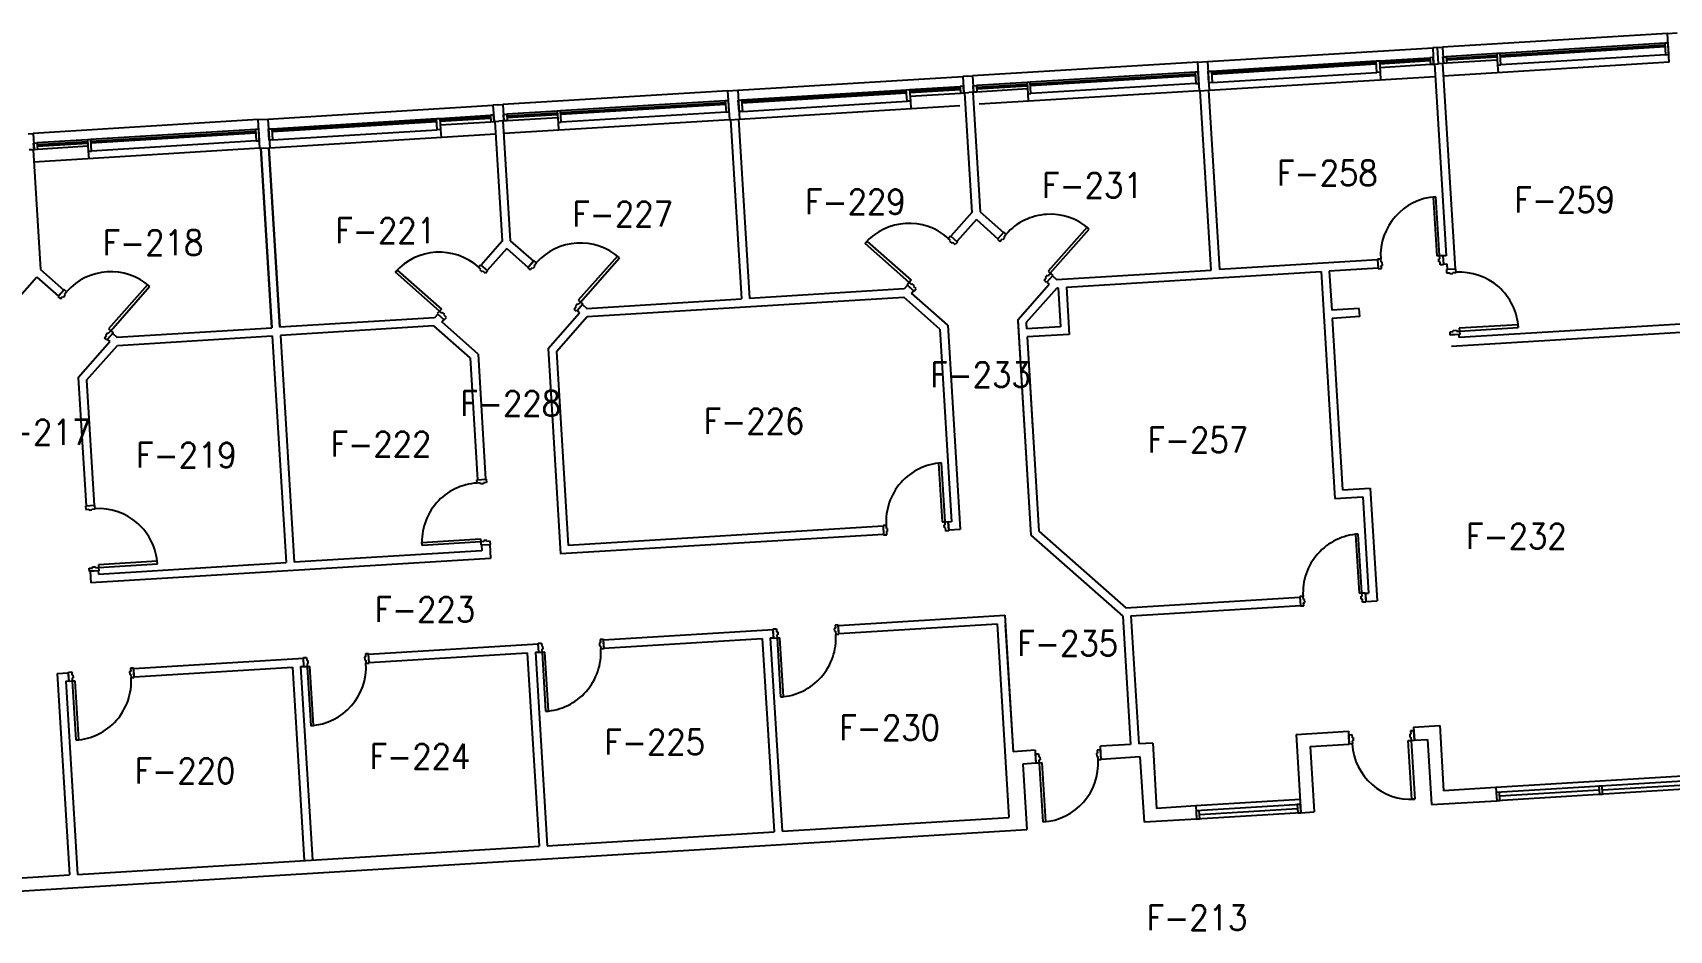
# Model space of a CAD drawing. Header units: inches. Extents: x 0 to 15110, y -1099 to 7181.
# Drawn here: x 9971 to 10973, y 6227 to 6775 of the extents above; entities that cross this region are included whole.
import ezdxf
from ezdxf.enums import TextEntityAlignment as Align

# ---------------------------------------------------------------- set-up
doc = ezdxf.new("R2010")
doc.units = ezdxf.units.IN
doc.header["$LTSCALE"] = 48
doc.header["$MEASUREMENT"] = 0
doc.layers.get('0').update_dxf_attribs({"linetype": 'CONTINUOUS'})
for name, color, linetype in [('A-DOOR', 5, 'CONTINUOUS'), ('A-GLAZ', 1, 'CONTINUOUS'), ('A-GLAZ-DETL', 5, 'CONTINUOUS'), ('A-WALL', 7, 'CONTINUOUS'), ('A-WALL-SILL', 3, 'CONTINUOUS'), ('SP-RMNO', 7, 'CONTINUOUS'), ('SP-ROOM', 7, 'CONTINUOUS'), ('SP-ROOMF', 7, 'CONTINUOUS')]:
    doc.layers.add(name, color=color, linetype=linetype)
doc.layers.get('0').off()
doc.layers.get('SP-ROOM').off()
doc.layers.get('SP-ROOMF').off()
doc.styles.add('ROMANS', font='ROMANS', dxfattribs={"width": 0.78})

# ---------------------------------------------------------------- blocks, each defined once
blk = doc.blocks.new('FMGRM1')
at = {"style": 'ROMANS', "width": 0.9}
for tag, p in [('DATA1', (0, -0.284)), ('DATA2', (0, -0.443)), ('DATA3', (0, -0.602)), ('DATA4', (0, -0.762)), ('DATA5', (0, -0.921))]:
    blk.add_attdef(tag, text='', height=0.117, dxfattribs=at).set_placement(p, align=Align.CENTER)
at = {"layer": 'SP-RMNO', "style": 'ROMANS', "width": 0.9}
blk.add_attdef('RMNUMB', text='', height=0.16, dxfattribs=at).set_placement((0, 0), align=Align.MIDDLE)

msp = doc.modelspace()

# ---------------------------------------------------------------- linework, layer by layer
at = {"layer": 'A-DOOR', "linetype": 'Continuous'}
for p, q in [((10830, 6675.1), (10828.3, 6675)), ((10828.3, 6675), (10830.5, 6639.1)), ((10832.2, 6639.2), (10830, 6675.1)), ((10531.6, 6649.7), (10532.9, 6651.2)), ((10533, 6648.4), (10531.6, 6649.7)), ((10532.9, 6651.2), (10537.2, 6647.4)), ((10565.5, 6653.6), (10561.7, 6649.3)), ((10563.2, 6647.9), (10564.5, 6649.4)), ((10564.5, 6649.4), (10565, 6649)), ((10565, 6649), (10566.2, 6650.4)), ((10567, 6652.2), (10565.5, 6653.6)), ((10565.8, 6650.8), (10567, 6652.2)), ((10566.2, 6650.4), (10565.8, 6650.8)), ((10616.6, 6656.5), (10592.7, 6629.6)), ((10594, 6628.4), (10617.9, 6655.4)), ((10617.9, 6655.4), (10616.6, 6656.5)), ((10480.7, 6646.6), (10481.9, 6647.9)), ((10507.7, 6622.8), (10480.7, 6646.6)), ((10481.9, 6647.9), (10508.9, 6624.1)), ((10532.6, 6648), (10533, 6648.4)), ((10534, 6646.7), (10532.6, 6648)), ((10534.4, 6647.2), (10534, 6646.7)), ((10535.9, 6645.9), (10534.4, 6647.2)), ((10537.2, 6647.4), (10535.9, 6645.9)), ((10561.7, 6649.3), (10563.2, 6647.9)), ((10193.3, 6629), (10194.4, 6630.3)), ((10194.4, 6630.3), (10221.4, 6606.5)), ((10244.1, 6632.1), (10245.4, 6633.6)), ((10245.6, 6630.9), (10244.1, 6632.1)), ((10245.1, 6630.4), (10245.6, 6630.9)), ((10246.5, 6629.2), (10245.1, 6630.4)), ((10245.4, 6633.6), (10249.7, 6629.8)), ((10247, 6629.6), (10246.5, 6629.2)), ((10248.4, 6628.3), (10247, 6629.6)), ((10249.7, 6629.8), (10248.4, 6628.3)), ((10278.1, 6636), (10274.3, 6631.7)), ((10274.3, 6631.7), (10275.8, 6630.4)), ((10275.8, 6630.4), (10277.1, 6631.8)), ((10277.1, 6631.8), (10277.5, 6631.4)), ((10277.5, 6631.4), (10278.8, 6632.8)), ((10279.6, 6634.7), (10278.1, 6636)), ((10278.3, 6633.2), (10279.6, 6634.7)), ((10278.8, 6632.8), (10278.3, 6633.2)), ((10329.1, 6638.9), (10305.2, 6612)), ((10306.5, 6610.8), (10330.4, 6637.8)), ((10330.4, 6637.8), (10329.1, 6638.9)), ((10592.7, 6629.6), (10594, 6628.4)), ((10796.3, 6637), (10794.3, 6636.9)), ((10794.3, 6636.9), (10794.7, 6631.1)), ((10794.7, 6631.1), (10796.7, 6631.3)), ((10796.4, 6635.1), (10796.3, 6637)), ((10797, 6635.1), (10796.4, 6635.1)), ((10796.7, 6631.3), (10796.5, 6633.2)), ((10796.5, 6633.2), (10797.2, 6633.2)), ((10797.2, 6633.2), (10797, 6635.1)), ((10830.5, 6639.1), (10832.2, 6639.2)), ((10831.7, 6637.2), (10832.4, 6637.3)), ((10831.8, 6635.4), (10831.7, 6637.2)), ((10832.5, 6635.4), (10831.8, 6635.4)), ((10832.2, 6639.2), (10834.2, 6639.3)), ((10832.4, 6637.3), (10832.2, 6639.2)), ((10832.6, 6633.5), (10832.5, 6635.4)), ((10834.6, 6633.6), (10832.6, 6633.5)), ((10834.2, 6639.3), (10834.6, 6633.6)), ((10842.1, 6630.9), (10836.4, 6630.6)), ((10836.4, 6630.6), (10836.5, 6628.6)), ((10842.3, 6628.9), (10842.1, 6630.9)), ((10041.6, 6621.4), (10017.8, 6594.4)), ((10019.1, 6593.2), (10042.9, 6620.2)), ((10042.9, 6620.2), (10041.6, 6621.4)), ((10220.2, 6605.2), (10193.3, 6629)), ((10507.7, 6622.8), (10506.4, 6621.3)), ((10506.4, 6621.3), (10510.7, 6617.5)), ((10508.9, 6624.1), (10507.7, 6622.8)), ((10509.2, 6621.5), (10507.7, 6622.8)), ((10509.6, 6622), (10509.2, 6621.5)), ((10511, 6620.7), (10509.6, 6622)), ((10510.6, 6620.2), (10511, 6620.7)), ((10512, 6619), (10510.6, 6620.2)), ((10590.2, 6624.1), (10591.5, 6625.5)), ((10591.7, 6622.8), (10590.2, 6624.1)), ((10591, 6626), (10592.3, 6627.4)), ((10591.5, 6625.5), (10591, 6626)), ((10595.5, 6627.1), (10591.7, 6622.8)), ((10592.3, 6627.4), (10592.7, 6626.9)), ((10592.7, 6626.9), (10594, 6628.4)), ((10594, 6628.4), (10595.5, 6627.1)), ((10836.5, 6628.6), (10838.5, 6628.7)), ((10838.5, 6628.7), (10838.5, 6628.1)), ((10838.5, 6628.1), (10840.4, 6628.2)), ((10840.3, 6628.8), (10842.3, 6628.9)), ((10840.4, 6628.2), (10840.3, 6628.8)), ((9990.6, 6618.4), (9986.8, 6614.1)), ((9986.8, 6614.1), (9988.3, 6612.8)), ((9988.3, 6612.8), (9989.6, 6614.2)), ((9989.6, 6614.2), (9990.1, 6613.8)), ((9990.1, 6613.8), (9991.3, 6615.2)), ((9992.1, 6617.1), (9990.6, 6618.4)), ((9990.8, 6615.6), (9992.1, 6617.1)), ((9991.3, 6615.2), (9990.8, 6615.6)), ((10303.6, 6608.4), (10304.8, 6609.8)), ((10308, 6609.5), (10304.2, 6605.2)), ((10304.8, 6609.8), (10305.3, 6609.4)), ((10305.2, 6612), (10306.5, 6610.8)), ((10305.3, 6609.4), (10306.5, 6610.8)), ((10306.5, 6610.8), (10308, 6609.5)), ((10510.7, 6617.5), (10512, 6619)), ((10220.2, 6605.2), (10218.9, 6603.7)), ((10218.9, 6603.7), (10223.2, 6599.9)), ((10221.4, 6606.5), (10220.2, 6605.2)), ((10221.7, 6603.9), (10220.2, 6605.2)), ((10222.1, 6604.4), (10221.7, 6603.9)), ((10223.5, 6603.1), (10222.1, 6604.4)), ((10223.1, 6602.7), (10223.5, 6603.1)), ((10224.6, 6601.4), (10223.1, 6602.7)), ((10223.2, 6599.9), (10224.6, 6601.4)), ((10302.7, 6606.5), (10304, 6608)), ((10304.2, 6605.2), (10302.7, 6606.5)), ((10304, 6608), (10303.6, 6608.4)), ((10015.3, 6588.9), (10016.6, 6590.4)), ((10016.1, 6590.8), (10017.3, 6592.2)), ((10016.6, 6590.4), (10016.1, 6590.8)), ((10020.6, 6591.9), (10016.8, 6587.6)), ((10017.3, 6592.2), (10017.8, 6591.8)), ((10017.8, 6594.4), (10019.1, 6593.2)), ((10017.8, 6591.8), (10019.1, 6593.2)), ((10019.1, 6593.2), (10020.6, 6591.9)), ((10838.7, 6592.6), (10840.6, 6592.8)), ((10838.8, 6590.6), (10838.7, 6592.6)), ((10844.6, 6591), (10838.8, 6590.6)), ((10840.6, 6593.4), (10842.5, 6593.5)), ((10840.6, 6592.8), (10840.6, 6593.4)), ((10842.5, 6593.5), (10842.5, 6592.9)), ((10842.5, 6592.9), (10844.5, 6593)), ((10880.3, 6596.9), (10844.3, 6594.7)), ((10844.3, 6594.7), (10844.5, 6593)), ((10844.5, 6593), (10880.4, 6595.2)), ((10844.5, 6593), (10844.6, 6591)), ((10880.4, 6595.2), (10880.3, 6596.9)), ((10016.8, 6587.6), (10015.3, 6588.9)), ((10527.4, 6512.4), (10525.7, 6512.3)), ((10525.7, 6512.3), (10527.9, 6476.3)), ((10529.6, 6476.4), (10527.4, 6512.4)), ((10243.2, 6502.1), (10248.9, 6502.4)), ((10243.3, 6500.1), (10243.2, 6502.1)), ((10245.2, 6500.2), (10243.3, 6500.1)), ((10245.3, 6499.6), (10245.2, 6500.2)), ((10247.1, 6499.7), (10245.3, 6499.6)), ((10249, 6500.4), (10247.1, 6500.3)), ((10247.1, 6500.3), (10247.1, 6499.7)), ((10248.9, 6502.4), (10249, 6500.4)), ((10009.4, 6486.3), (10003.7, 6486)), ((10003.7, 6486), (10003.8, 6484)), ((10003.8, 6484), (10005.7, 6484.1)), ((10005.7, 6484.1), (10005.8, 6483.5)), ((10005.8, 6483.5), (10007.6, 6483.6)), ((10007.6, 6484.2), (10009.5, 6484.3)), ((10007.6, 6483.6), (10007.6, 6484.2)), ((10009.5, 6484.3), (10009.4, 6486.3)), ((10493.7, 6474.2), (10491.7, 6474.1)), ((10491.7, 6474.1), (10492, 6468.4)), ((10493.8, 6472.3), (10493.7, 6474.2)), ((10494.4, 6472.3), (10493.8, 6472.3)), ((10493.9, 6470.4), (10494.5, 6470.5)), ((10494, 6468.5), (10493.9, 6470.4)), ((10494.5, 6470.5), (10494.4, 6472.3)), ((10527.9, 6476.3), (10529.6, 6476.4)), ((10529.2, 6472.6), (10529.1, 6474.5)), ((10529.1, 6474.5), (10529.7, 6474.5)), ((10529.8, 6472.6), (10529.2, 6472.6)), ((10529.6, 6476.4), (10531.6, 6476.5)), ((10529.7, 6474.5), (10529.6, 6476.4)), ((10530, 6470.7), (10529.8, 6472.6)), ((10532, 6470.8), (10530, 6470.7)), ((10531.6, 6476.5), (10532, 6470.8)), ((10209.4, 6463.7), (10245.4, 6465.9)), ((10209.6, 6461.9), (10209.4, 6463.7)), ((10245.5, 6464.1), (10209.6, 6461.9)), ((10245.4, 6465.9), (10245.5, 6464.1)), ((10247.4, 6464.3), (10245.5, 6464.1)), ((10245.5, 6464.1), (10245.6, 6462.2)), ((10245.6, 6462.2), (10251.4, 6462.5)), ((10249.3, 6465), (10247.4, 6464.9)), ((10247.4, 6464.9), (10247.4, 6464.3)), ((10249.3, 6464.4), (10249.3, 6465)), ((10251.2, 6464.5), (10249.3, 6464.4)), ((10251.4, 6462.5), (10251.2, 6464.5)), ((10492, 6468.4), (10494, 6468.5)), ((10782.5, 6468.9), (10780.8, 6468.7)), ((10780.8, 6468.7), (10783, 6432.8)), ((10784.7, 6432.9), (10782.5, 6468.9)), ((10047.6, 6452.3), (10011.6, 6450.1)), ((10011.6, 6450.1), (10011.7, 6448.4)), ((10011.7, 6448.4), (10047.7, 6450.6)), ((10047.7, 6450.6), (10047.6, 6452.3)), ((10006, 6448), (10007.9, 6448.1)), ((10006.1, 6446), (10006, 6448)), ((10011.9, 6446.4), (10006.1, 6446)), ((10007.9, 6448.8), (10009.8, 6448.9)), ((10007.9, 6448.1), (10007.9, 6448.8)), ((10009.8, 6448.9), (10009.8, 6448.3)), ((10009.8, 6448.3), (10011.7, 6448.4)), ((10011.7, 6448.4), (10011.9, 6446.4)), ((10748.8, 6430.7), (10746.8, 6430.6)), ((10746.8, 6430.6), (10747.2, 6424.9)), ((10748.9, 6428.8), (10748.8, 6430.7)), ((10783, 6432.8), (10784.7, 6432.9)), ((10784.2, 6430.9), (10784.9, 6431)), ((10784.3, 6429.1), (10784.2, 6430.9)), ((10785, 6429.1), (10784.3, 6429.1)), ((10784.7, 6432.9), (10786.7, 6433)), ((10784.9, 6431), (10784.7, 6432.9)), ((10785.1, 6427.2), (10785, 6429.1)), ((10786.7, 6433), (10787.1, 6427.3)), ((10747.2, 6424.9), (10749.2, 6425)), ((10749.5, 6428.8), (10748.9, 6428.8)), ((10749, 6426.9), (10749.7, 6427)), ((10749.2, 6425), (10749, 6426.9)), ((10749.7, 6427), (10749.5, 6428.8)), ((10787.1, 6427.3), (10785.1, 6427.2)), ((10424.4, 6410.9), (10426.4, 6411)), ((10424.8, 6405.1), (10424.4, 6410.9)), ((10426.4, 6411), (10426.5, 6409.1)), ((10426.5, 6409.1), (10427.2, 6409.1)), ((10427.2, 6409.1), (10427.3, 6407.2)), ((10462.5, 6411.3), (10461.8, 6411.2)), ((10461.8, 6411.2), (10462, 6409.4)), ((10462, 6409.4), (10462.6, 6409.4)), ((10464.3, 6413.3), (10462.3, 6413.2)), ((10462.3, 6413.2), (10462.5, 6411.3)), ((10462.6, 6409.4), (10462.7, 6407.5)), ((10464.7, 6407.6), (10464.3, 6413.3)), ((10280.7, 6402.1), (10282.7, 6402.2)), ((10281, 6396.4), (10280.7, 6402.1)), ((10282.7, 6402.2), (10282.8, 6400.3)), ((10282.8, 6400.3), (10283.4, 6400.3)), ((10283.4, 6400.3), (10283.5, 6398.4)), ((10318.7, 6402.5), (10318.1, 6402.4)), ((10318.1, 6402.4), (10318.2, 6400.6)), ((10318.2, 6400.6), (10318.8, 6400.6)), ((10320.6, 6404.5), (10318.6, 6404.4)), ((10318.6, 6404.4), (10318.7, 6402.5)), ((10318.8, 6400.6), (10319, 6398.7)), ((10321, 6398.8), (10320.6, 6404.5)), ((10426.8, 6405.3), (10424.8, 6405.1)), ((10427.3, 6407.2), (10426.6, 6407.2)), ((10426.6, 6407.2), (10426.8, 6405.3)), ((10428.5, 6405.4), (10426.8, 6405.3)), ((10426.8, 6405.3), (10429, 6369.3)), ((10430.7, 6369.4), (10428.5, 6405.4)), ((10462.7, 6407.5), (10464.7, 6407.6)), ((10137, 6393.3), (10138.9, 6393.4)), ((10137.3, 6387.6), (10137, 6393.3)), ((10138.9, 6393.4), (10139.1, 6391.5)), ((10139.1, 6391.5), (10139.7, 6391.5)), ((10139.8, 6389.7), (10139.2, 6389.6)), ((10139.2, 6389.6), (10139.3, 6387.7)), ((10139.7, 6391.5), (10139.8, 6389.7)), ((10175, 6393.7), (10174.4, 6393.6)), ((10174.4, 6393.6), (10174.5, 6391.8)), ((10174.5, 6391.8), (10175.1, 6391.8)), ((10176.9, 6395.7), (10174.9, 6395.6)), ((10174.9, 6395.6), (10175, 6393.7)), ((10175.1, 6391.8), (10175.2, 6389.9)), ((10175.2, 6389.9), (10177.2, 6390)), ((10177.2, 6390), (10176.9, 6395.7)), ((10283, 6396.5), (10281, 6396.4)), ((10283.5, 6398.4), (10282.9, 6398.4)), ((10282.9, 6398.4), (10283, 6396.5)), ((10284.8, 6396.6), (10283, 6396.5)), ((10283, 6396.5), (10285.2, 6360.5)), ((10287, 6360.6), (10284.8, 6396.6)), ((10319, 6398.7), (10321, 6398.8)), ((9993.2, 6384.5), (9995.2, 6384.6)), ((9993.6, 6378.8), (9993.2, 6384.5)), ((9995.2, 6384.6), (9995.3, 6382.7)), ((9995.3, 6382.7), (9996, 6382.7)), ((9996.1, 6380.9), (9995.4, 6380.8)), ((9995.4, 6380.8), (9995.6, 6378.9)), ((9997.3, 6379), (9995.6, 6378.9)), ((9996, 6382.7), (9996.1, 6380.9)), ((9999.5, 6343.1), (9997.3, 6379)), ((10031.3, 6384.9), (10030.6, 6384.9)), ((10030.6, 6384.9), (10030.8, 6383)), ((10030.8, 6383), (10031.4, 6383)), ((10033.1, 6386.9), (10031.1, 6386.8)), ((10031.1, 6386.8), (10031.3, 6384.9)), ((10031.4, 6383), (10031.5, 6381.1)), ((10031.5, 6381.1), (10033.5, 6381.2)), ((10033.5, 6381.2), (10033.1, 6386.9)), ((10139.3, 6387.7), (10137.3, 6387.6)), ((10141, 6387.8), (10139.3, 6387.7)), ((10139.3, 6387.7), (10141.5, 6351.7)), ((10143.2, 6351.9), (10141, 6387.8)), ((9995.6, 6378.9), (9993.6, 6378.8)), ((9995.6, 6378.9), (9997.8, 6343)), ((10429, 6369.3), (10430.7, 6369.4)), ((10285.2, 6360.5), (10287, 6360.6)), ((10141.5, 6351.7), (10143.2, 6351.9)), ((9997.8, 6343), (9999.5, 6343.1)), ((10776.6, 6346.1), (10778.6, 6346.3)), ((10776.9, 6340.4), (10776.6, 6346.1)), ((10778.9, 6340.5), (10776.9, 6340.4)), ((10778.6, 6346.3), (10778.7, 6344.3)), ((10778.7, 6344.3), (10779.3, 6344.4)), ((10779.4, 6342.5), (10778.8, 6342.5)), ((10778.8, 6342.5), (10778.9, 6340.5)), ((10779.3, 6344.4), (10779.4, 6342.5)), ((10813.1, 6342.6), (10814.8, 6342.7)), ((10815.3, 6306.7), (10813.1, 6342.6)), ((10814.6, 6346.5), (10814, 6346.5)), ((10814, 6346.5), (10814.1, 6344.6)), ((10814.1, 6344.6), (10814.7, 6344.6)), ((10816.5, 6348.6), (10814.5, 6348.5)), ((10814.5, 6348.5), (10814.6, 6346.5)), ((10814.7, 6344.6), (10814.8, 6342.7)), ((10814.8, 6342.7), (10816.8, 6342.8)), ((10814.8, 6342.7), (10817, 6306.8)), ((10816.8, 6342.8), (10816.5, 6348.6)), ((10584.9, 6334.4), (10586.9, 6334.5)), ((10585.3, 6328.7), (10584.9, 6334.4)), ((10586.9, 6334.5), (10587, 6332.6)), ((10587, 6332.6), (10587.7, 6332.6)), ((10587.8, 6330.8), (10587.1, 6330.7)), ((10587.1, 6330.7), (10587.3, 6328.8)), ((10589, 6328.9), (10587.3, 6328.8)), ((10587.7, 6332.6), (10587.8, 6330.8)), ((10591.2, 6293), (10589, 6328.9)), ((10623, 6334.8), (10622.3, 6334.8)), ((10622.3, 6334.8), (10622.5, 6332.9)), ((10622.5, 6332.9), (10623.1, 6332.9)), ((10624.8, 6336.9), (10622.8, 6336.7)), ((10622.8, 6336.7), (10623, 6334.8)), ((10623.1, 6332.9), (10623.2, 6331)), ((10623.2, 6331), (10625.2, 6331.1)), ((10625.2, 6331.1), (10624.8, 6336.9)), ((10587.3, 6328.8), (10585.3, 6328.7)), ((10587.3, 6328.8), (10589.5, 6292.9)), ((10817, 6306.8), (10815.3, 6306.7)), ((10589.5, 6292.9), (10591.2, 6293))]:
    msp.add_line(p, q, dxfattribs=at)
for centre, major_axis, start_param, end_param in [((10832.2, 6639.2), (25.5, 25.5), 0.846485, 2.417281), ((10507.7, 6622.8), (-25.5, 25.5), -1.509708, 0.061088), ((10594, 6628.4), (25.5, 25.5), 0.061085, 1.631882), ((10306.5, 6610.8), (-25.5, 25.5), -1.509711, 0.061085), ((10220.2, 6605.2), (-25.5, 25.5), -1.509708, 0.061088), ((10019.1, 6593.2), (-25.5, 25.5), -1.509711, 0.061085), ((10844.5, 6593), (-25.5, 25.5), 3.988077, 5.558874), ((10529.6, 6476.4), (-25.5, 25.5), -0.724312, 0.846485), ((10245.5, 6464.1), (-25.5, 25.5), -0.724312, 0.846485), ((10011.7, 6448.4), (-25.5, 25.5), 3.988077, 5.558874), ((10784.7, 6432.9), (-25.5, 25.5), -0.724312, 0.846485), ((10426.8, 6405.3), (25.5, 25.5), 3.988077, 5.558874), ((10139.3, 6387.7), (-25.5, 25.5), 2.417281, 3.988077), ((10283, 6396.5), (25.5, 25.5), 3.988077, 5.558874), ((9995.6, 6378.9), (25.5, 25.5), 3.988077, 5.558874), ((10814.8, 6342.7), (25.5, 25.5), 2.417281, 3.988077), ((10587.3, 6328.8), (-25.5, 25.5), 2.417281, 3.988077)]:
    msp.add_ellipse(centre, major_axis=major_axis, ratio=1, start_param=start_param, end_param=end_param, dxfattribs=at)
at = {"layer": 'A-GLAZ', "linetype": 'Continuous'}
for p, q in [((10795.4, 6758.3), (10826.3, 6760.2)), ((10867.3, 6762.7), (10836.3, 6760.8)), ((10836.4, 6759.8), (10867.3, 6761.7)), ((10836.4, 6758.8), (10867.4, 6760.7)), ((10970.1, 6769), (10869.3, 6762.8)), ((10869.3, 6761.8), (10970.1, 6768)), ((10869.4, 6760.8), (10970.2, 6767)), ((10970.5, 6762), (10869.7, 6755.8)), ((10682.6, 6751.4), (10581.8, 6745.2)), ((10581.9, 6744.2), (10682.7, 6750.4)), ((10692.6, 6752), (10793.4, 6758.2)), ((10793.5, 6757.2), (10692.6, 6751)), ((10793.5, 6756.2), (10692.7, 6750)), ((10693, 6745), (10793.8, 6751.2)), ((10826.4, 6759.2), (10795.5, 6757.3)), ((10826.5, 6758.2), (10795.5, 6756.3)), ((10795.6, 6754.3), (10826.6, 6756.2)), ((10795.8, 6751.3), (10796.1, 6746.7)), ((10867.5, 6758.7), (10836.6, 6756.8)), ((10867.7, 6755.7), (10868, 6751.1)), ((10405.1, 6734.4), (10505.9, 6740.6)), ((10506, 6739.6), (10405.2, 6733.4)), ((10507.9, 6740.7), (10538.9, 6742.6)), ((10538.9, 6741.6), (10508, 6739.7)), ((10539, 6740.6), (10508.1, 6738.7)), ((10579.8, 6745.1), (10548.9, 6743.2)), ((10548.9, 6742.2), (10579.9, 6744.1)), ((10549, 6741.2), (10579.9, 6743.1)), ((10580, 6741.1), (10549.1, 6739.2)), ((10581.9, 6743.2), (10682.7, 6749.4)), ((10683, 6744.4), (10582.2, 6738.3)), ((10395.1, 6733.8), (10294.3, 6727.7)), ((10294.4, 6726.7), (10395.2, 6732.8)), ((10294.5, 6725.7), (10395.3, 6731.8)), ((10506.1, 6738.6), (10405.2, 6732.4)), ((10405.6, 6727.4), (10506.4, 6733.6)), ((10508.2, 6736.7), (10539.1, 6738.6)), ((10508.4, 6733.7), (10508.6, 6729.1)), ((10580.2, 6738.1), (10580.5, 6733.5)), ((10117.7, 6716.8), (10218.5, 6723)), ((10218.5, 6722), (10117.7, 6715.9)), ((10218.6, 6721), (10117.8, 6714.9)), ((10220.5, 6723.1), (10251.4, 6725)), ((10251.5, 6724), (10220.5, 6722.1)), ((10251.5, 6723), (10220.6, 6721.1)), ((10220.7, 6719.1), (10251.7, 6721)), ((10292.3, 6727.5), (10261.4, 6725.6)), ((10261.5, 6724.6), (10292.4, 6726.5)), ((10261.5, 6723.6), (10292.5, 6725.5)), ((10292.6, 6723.5), (10261.6, 6721.6)), ((10292.8, 6720.5), (10293, 6715.9)), ((10395.6, 6726.8), (10294.8, 6720.7)), ((10004.9, 6710), (9973.9, 6708.1)), ((10107.7, 6716.2), (10006.9, 6710.1)), ((10006.9, 6709.1), (10107.7, 6715.2)), ((10007, 6708.1), (10107.8, 6714.2)), ((10118.1, 6709.9), (10218.9, 6716)), ((10220.9, 6716.2), (10221.2, 6711.5)), ((9974, 6707.1), (10004.9, 6709)), ((9974.1, 6706.1), (10005, 6708)), ((10005.1, 6706), (9974.2, 6704.1)), ((10005.3, 6703), (10005.6, 6698.3)), ((10108.1, 6709.3), (10007.3, 6703.1)), ((10994.6, 6318.6), (10866.8, 6310.8)), ((10929.9, 6312.2), (10869, 6308.5)), ((10992.8, 6316), (10931.9, 6312.3)), ((10747.1, 6303.5), (10683.2, 6299.6)), ((10745.3, 6300.9), (10685.4, 6297.2))]:
    msp.add_line(p, q, dxfattribs=at)
at = {"layer": 'A-GLAZ-DETL', "linetype": 'Continuous'}
for p, q in [((10828.3, 6760.3), (10826.3, 6760.2)), ((10826.3, 6760.2), (10826.6, 6756.2)), ((10828.6, 6756.3), (10828.3, 6760.3)), ((10834.3, 6760.7), (10836.3, 6760.8)), ((10834.6, 6756.7), (10834.3, 6760.7)), ((10836.3, 6760.8), (10836.6, 6756.8)), ((10869.3, 6762.8), (10867.3, 6762.7)), ((10867.3, 6762.7), (10867.7, 6755.7)), ((10869.7, 6755.8), (10869.3, 6762.8)), ((10972.1, 6769.1), (10970.1, 6769)), ((10970.1, 6769), (10970.5, 6762)), ((10970.5, 6762), (10972.5, 6762.1)), ((10972.5, 6762.1), (10972.1, 6769.1)), ((10684.6, 6751.5), (10682.6, 6751.4)), ((10682.6, 6751.4), (10683, 6744.4)), ((10685, 6744.5), (10684.6, 6751.5)), ((10690.6, 6751.9), (10692.6, 6752)), ((10691, 6744.9), (10690.6, 6751.9)), ((10692.6, 6752), (10693, 6745)), ((10793.4, 6758.2), (10795.4, 6758.3)), ((10793.8, 6751.2), (10793.4, 6758.2)), ((10795.8, 6751.3), (10793.8, 6751.2)), ((10795.4, 6758.3), (10795.8, 6751.3)), ((10826.6, 6756.2), (10828.6, 6756.3)), ((10836.6, 6756.8), (10834.6, 6756.7)), ((10867.7, 6755.7), (10869.7, 6755.8)), ((10505.9, 6740.6), (10507.9, 6740.7)), ((10506.4, 6733.6), (10505.9, 6740.6)), ((10507.9, 6740.7), (10508.4, 6733.7)), ((10540.9, 6742.7), (10538.9, 6742.6)), ((10538.9, 6742.6), (10539.1, 6738.6)), ((10541.1, 6738.7), (10540.9, 6742.7)), ((10546.9, 6743.1), (10548.9, 6743.2)), ((10547.1, 6739.1), (10546.9, 6743.1)), ((10548.9, 6743.2), (10549.1, 6739.2)), ((10581.8, 6745.2), (10579.8, 6745.1)), ((10579.8, 6745.1), (10580.2, 6738.1)), ((10582.2, 6738.3), (10581.8, 6745.2)), ((10683, 6744.4), (10685, 6744.5)), ((10693, 6745), (10691, 6744.9)), ((10397.1, 6733.9), (10395.1, 6733.8)), ((10395.1, 6733.8), (10395.6, 6726.8)), ((10397.6, 6727), (10397.1, 6733.9)), ((10403.1, 6734.3), (10405.1, 6734.4)), ((10403.6, 6727.3), (10403.1, 6734.3)), ((10405.1, 6734.4), (10405.6, 6727.4)), ((10508.4, 6733.7), (10506.4, 6733.6)), ((10539.1, 6738.6), (10541.1, 6738.7)), ((10549.1, 6739.2), (10547.1, 6739.1)), ((10580.2, 6738.1), (10582.2, 6738.3)), ((10218.5, 6723), (10220.5, 6723.1)), ((10218.9, 6716), (10218.5, 6723)), ((10220.5, 6723.1), (10220.9, 6716.2)), ((10253.4, 6725.2), (10251.4, 6725)), ((10251.4, 6725), (10251.7, 6721)), ((10251.7, 6721), (10253.7, 6721.2)), ((10253.7, 6721.2), (10253.4, 6725.2)), ((10259.4, 6725.5), (10261.4, 6725.6)), ((10259.6, 6721.5), (10259.4, 6725.5)), ((10261.6, 6721.6), (10259.6, 6721.5)), ((10261.4, 6725.6), (10261.6, 6721.6)), ((10294.3, 6727.7), (10292.3, 6727.5)), ((10292.3, 6727.5), (10292.8, 6720.5)), ((10292.8, 6720.5), (10294.8, 6720.7)), ((10294.8, 6720.7), (10294.3, 6727.7)), ((10395.6, 6726.8), (10397.6, 6727)), ((10405.6, 6727.4), (10403.6, 6727.3)), ((10006.9, 6710.1), (10004.9, 6710)), ((10004.9, 6710), (10005.3, 6703)), ((10007.3, 6703.1), (10006.9, 6710.1)), ((10109.7, 6716.4), (10107.7, 6716.2)), ((10107.7, 6716.2), (10108.1, 6709.3)), ((10110.1, 6709.4), (10109.7, 6716.4)), ((10115.7, 6716.7), (10117.7, 6716.8)), ((10116.1, 6709.7), (10115.7, 6716.7)), ((10118.1, 6709.9), (10116.1, 6709.7)), ((10117.7, 6716.8), (10118.1, 6709.9)), ((10220.9, 6716.2), (10218.9, 6716)), ((9971.9, 6707.9), (9973.9, 6708.1)), ((9972.2, 6703.9), (9971.9, 6707.9)), ((9974.2, 6704.1), (9972.2, 6703.9)), ((9973.9, 6708.1), (9974.2, 6704.1)), ((10005.3, 6703), (10007.3, 6703.1)), ((10108.1, 6709.3), (10110.1, 6709.4)), ((10868.8, 6311), (10866.8, 6310.8)), ((10866.8, 6310.8), (10867.2, 6305.8)), ((10869.1, 6306), (10868.8, 6311)), ((10931.7, 6314.8), (10929.7, 6314.7)), ((10929.7, 6314.7), (10930, 6309.7)), ((10930, 6309.7), (10932, 6309.8)), ((10932, 6309.8), (10931.7, 6314.8)), ((10685.2, 6299.7), (10683.2, 6299.6)), ((10683.2, 6299.6), (10683.5, 6294.6)), ((10685.5, 6294.7), (10685.2, 6299.7)), ((10747.1, 6303.5), (10745.1, 6303.4)), ((10745.1, 6303.4), (10745.4, 6298.4)), ((10747.4, 6298.5), (10747.1, 6303.5)), ((10867.2, 6305.8), (10869.1, 6306)), ((10683.5, 6294.6), (10685.5, 6294.7)), ((10745.4, 6298.4), (10747.4, 6298.5))]:
    msp.add_line(p, q, dxfattribs=at)
at = {"layer": 'A-WALL', "linetype": 'Continuous'}
for p, q in [((10971.7, 6775.1), (10977.7, 6775.5)), ((10972.8, 6757.5), (10971.7, 6775.1)), ((10831, 6766.5), (10828, 6766.3)), ((10828, 6766.3), (10828.6, 6756.3)), ((10831, 6766.5), (10834, 6766.7)), ((10831.6, 6756.5), (10831, 6766.5)), ((10831.6, 6756.5), (10831, 6766.5)), ((10834, 6766.7), (10834.6, 6756.7)), ((10684.2, 6757.5), (10690.2, 6757.9)), ((10685.3, 6739.9), (10684.2, 6757.5)), ((10690.2, 6757.9), (10691.3, 6740.3)), ((10828.6, 6756.3), (10831.6, 6756.5)), ((10829.1, 6756.4), (10836.3, 6639.1)), ((10834.6, 6756.7), (10831.6, 6756.5)), ((10834.1, 6756.7), (10841.8, 6630.9)), ((10396.8, 6739.9), (10402.8, 6740.3)), ((10397.9, 6722.3), (10396.8, 6739.9)), ((10402.8, 6740.3), (10403.8, 6722.7)), ((10543.5, 6748.9), (10540.5, 6748.7)), ((10540.5, 6748.7), (10541.1, 6738.7)), ((10543.5, 6748.9), (10546.5, 6749.1)), ((10546.5, 6749.1), (10547.1, 6739.1)), ((10685.3, 6739.9), (10691.3, 6740.3)), ((10692.5, 6630.3), (10685.8, 6740)), ((10690.8, 6740.3), (10697.5, 6630.6)), ((10256, 6731.3), (10253, 6731.1)), ((10253, 6731.1), (10253.7, 6721.2)), ((10256, 6731.3), (10259, 6731.5)), ((10259, 6731.5), (10259.6, 6721.5)), ((10541.1, 6738.7), (10544.1, 6738.9)), ((10541.6, 6738.8), (10546.1, 6665.6)), ((10547.1, 6739.1), (10544.1, 6738.9)), ((10546.6, 6739.1), (10551.1, 6665.9)), ((10109.3, 6722.4), (10115.3, 6722.7)), ((10110.4, 6704.8), (10109.3, 6722.4)), ((10115.3, 6722.7), (10116.4, 6705.1)), ((10253.7, 6721.2), (10256.6, 6721.3)), ((10254.2, 6721.2), (10258.6, 6648)), ((10259.6, 6721.5), (10256.6, 6721.3)), ((10259.1, 6721.5), (10263.6, 6648.3)), ((10397.9, 6722.3), (10403.8, 6722.7)), ((10398.3, 6722.4), (10405.1, 6612.7)), ((10403.3, 6722.7), (10410, 6613)), ((9968.6, 6713.7), (9971.6, 6713.9)), ((9971.6, 6713.9), (9972.2, 6703.9)), ((9972.2, 6703.9), (9969.2, 6703.8)), ((9971.7, 6703.9), (9976.2, 6630.7)), ((10110.4, 6704.8), (10116.4, 6705.1)), ((10117.6, 6595.1), (10110.9, 6704.8)), ((10110.9, 6704.8), (10117.6, 6595.1)), ((10122.6, 6595.4), (10115.9, 6705.1)), ((10115.9, 6705.1), (10122.6, 6595.4)), ((10546.1, 6665.6), (10533.2, 6651)), ((10548.9, 6661.2), (10536.9, 6647.7)), ((10548.9, 6661.2), (10562, 6649.5)), ((10551.1, 6665.9), (10565.3, 6653.3)), ((10533.2, 6651), (10536.9, 6647.7)), ((10565.3, 6653.3), (10562, 6649.5)), ((10258.6, 6648), (10245.7, 6633.4)), ((10261.4, 6643.6), (10249.5, 6630.1)), ((10261.4, 6643.6), (10274.5, 6632)), ((10263.6, 6648.3), (10277.8, 6635.7)), ((9976.2, 6630.7), (9990.4, 6618.1)), ((10245.7, 6633.4), (10249.5, 6630.1)), ((10277.8, 6635.7), (10274.5, 6632)), ((10597.9, 6624.5), (10692.5, 6630.3)), ((10603.9, 6619.9), (10759.7, 6629.4)), ((10794.3, 6636.5), (10697.5, 6630.6)), ((10759.7, 6629.4), (10768.2, 6490.7)), ((10794.6, 6631.5), (10764.7, 6629.7)), ((10764.7, 6629.7), (10766.2, 6605.8)), ((10794.3, 6636.5), (10794.6, 6631.5)), ((10836.3, 6639.1), (10834.3, 6639)), ((10834.3, 6639), (10834.6, 6634)), ((10834.6, 6634), (10836.6, 6634.1)), ((10836.6, 6634.1), (10836.8, 6630.6)), ((10841.8, 6630.9), (10836.8, 6630.6)), ((9973.9, 6626), (9962, 6612.5)), ((9973.9, 6626), (9987.1, 6614.4)), ((10506.7, 6621), (10504.7, 6618.8)), ((10506.7, 6621), (10510.4, 6617.7)), ((10574.2, 6599.9), (10593.4, 6621.7)), ((10579.3, 6598.2), (10598.2, 6619.5)), ((10595.3, 6626.8), (10591.9, 6623)), ((10591.9, 6623), (10593.4, 6621.7)), ((10595.3, 6626.8), (10597.9, 6624.5)), ((10598.2, 6619.5), (10598.9, 6619.5)), ((10598.9, 6619.5), (10600.3, 6595.7)), ((10603.9, 6619.9), (10605.6, 6591)), ((9990.4, 6618.1), (9987.1, 6614.4)), ((10310.4, 6606.9), (10405.1, 6612.7)), ((10310.7, 6601.9), (10504.3, 6613.8)), ((10504.7, 6618.8), (10410, 6613)), ((10526.4, 6594.2), (10504.3, 6613.8)), ((10509.1, 6616.2), (10510.4, 6617.7)), ((10531.3, 6596.6), (10509.1, 6616.2)), ((10217.2, 6601.2), (10122.6, 6595.4)), ((10217.3, 6601.2), (10122.6, 6595.4)), ((10219.2, 6603.4), (10217.2, 6601.2)), ((10219.2, 6603.4), (10223, 6600.1)), ((10221.6, 6598.6), (10223, 6600.1)), ((10286.7, 6582.3), (10306, 6604.1)), ((10291.8, 6580.6), (10310.7, 6601.9)), ((10307.8, 6609.2), (10304.5, 6605.5)), ((10304.5, 6605.5), (10306, 6604.1)), ((10307.8, 6609.2), (10310.4, 6606.9)), ((10574.2, 6599.9), (10582.2, 6468.3)), ((10783.1, 6606.9), (10766.2, 6605.8)), ((10783.4, 6601.9), (10766.5, 6600.8)), ((10766.5, 6600.8), (10772.9, 6496)), ((10783.4, 6601.9), (10783.1, 6606.9)), ((10020.3, 6591.6), (10017, 6587.9)), ((10020.3, 6591.6), (10022.9, 6589.3)), ((10022.9, 6589.3), (10117.6, 6595.1)), ((10023.2, 6584.3), (10117.9, 6590.1)), ((10117.9, 6590.1), (10126.4, 6451.4)), ((10216.8, 6596.2), (10122.9, 6590.4)), ((10216.8, 6596.2), (10122.9, 6590.4)), ((10122.9, 6590.4), (10131.4, 6451.7)), ((10239, 6576.6), (10216.8, 6596.2)), ((10243.9, 6579), (10221.6, 6598.6)), ((10526.4, 6594.2), (10533.6, 6476.3)), ((10531.3, 6596.6), (10538.9, 6471.6)), ((10574.2, 6599.2), (10582.2, 6468.3)), ((10579.3, 6598.2), (10579.5, 6594.4)), ((10579.3, 6597.4), (10579.5, 6594.4)), ((10600.3, 6595.7), (10579.5, 6594.4)), ((10605.6, 6591), (10579.8, 6589.4)), ((10579.8, 6589.4), (10583.2, 6534.4)), ((10579.8, 6589.4), (10587.1, 6470.7)), ((10844.2, 6591), (10839.2, 6590.7)), ((10839.6, 6583.7), (10983.4, 6592.5)), ((10844.3, 6589), (10844.2, 6591)), ((10983.1, 6597.5), (10844.3, 6589)), ((9999.2, 6564.7), (10018.5, 6586.6)), ((10004.3, 6563), (10023.2, 6584.3)), ((10017, 6587.9), (10018.5, 6586.6)), ((10286.7, 6582.3), (10294.4, 6456.7)), ((10291.8, 6580.6), (10299.1, 6461.9)), ((10839.6, 6583.7), (10839.6, 6583.7)), ((10239, 6576.6), (10243.5, 6502.1)), ((10243.9, 6579), (10248.5, 6502.4)), ((9999.2, 6564.7), (10004, 6486)), ((10004.3, 6563), (10009, 6486.3)), ((10243.5, 6502.1), (10248.5, 6502.4)), ((10768.2, 6490.7), (10785.2, 6491.7)), ((10772.9, 6496), (10789.8, 6497)), ((10785.2, 6491.7), (10788.8, 6432.8)), ((10789.8, 6497), (10794.1, 6428.1)), ((10009, 6486.3), (10004, 6486)), ((10491.7, 6473.7), (10299.1, 6461.9)), ((10491.7, 6473.7), (10492, 6468.7)), ((10533.6, 6476.3), (10531.6, 6476.2)), ((10531.9, 6471.2), (10531.6, 6476.2)), ((10531.6, 6476.2), (10531.9, 6471.2)), ((10538.9, 6471.6), (10531.9, 6471.2)), ((10587.1, 6470.7), (10640.2, 6423.7)), ((10246, 6462.2), (10251, 6462.5)), ((10246, 6462.2), (10246.2, 6458.7)), ((10251, 6462.5), (10251.5, 6454)), ((10492, 6468.7), (10294.4, 6456.7)), ((10582.2, 6468.3), (10638.4, 6418.6)), ((10251.5, 6454), (10006.9, 6439.1)), ((10011.6, 6444.4), (10126.4, 6451.4)), ((10246.2, 6458.7), (10131.4, 6451.7)), ((10011.5, 6446.4), (10006.5, 6446.1)), ((10006.5, 6446.1), (10006.9, 6439.1)), ((10011.5, 6446.4), (10011.6, 6444.4)), ((10640.2, 6423.7), (10746.8, 6430.2)), ((10746.8, 6430.2), (10747.1, 6425.2)), ((10786.8, 6432.7), (10788.8, 6432.8)), ((10786.8, 6432.7), (10787.1, 6427.7)), ((10786.8, 6432.7), (10787.1, 6427.7)), ((10464.4, 6412.9), (10566.2, 6419.2)), ((10566.2, 6419.2), (10571.3, 6335.8)), ((10643.4, 6418.9), (10747.1, 6425.2)), ((10787.1, 6427.7), (10794.1, 6428.1)), ((10320.6, 6404.2), (10424.4, 6410.5)), ((10424.7, 6405.5), (10424.4, 6410.5)), ((10464.7, 6408), (10464.4, 6412.9)), ((10464.7, 6408), (10561.5, 6413.9)), ((10561.5, 6413.9), (10568.7, 6295.6)), ((10566.5, 6413.4), (10571.3, 6335.8)), ((10638.4, 6418.6), (10643.2, 6340.2)), ((10643.4, 6418.9), (10648.2, 6340.5)), ((10176.9, 6395.4), (10280.7, 6401.7)), ((10281, 6396.7), (10280.7, 6401.7)), ((10320.9, 6399.2), (10320.6, 6404.2)), ((10320.9, 6399.2), (10417.8, 6405.1)), ((10417.8, 6405.1), (10425, 6286.8)), ((10422.7, 6405.4), (10424.7, 6405.5)), ((10422.7, 6405.4), (10430, 6287.1)), ((10033.2, 6386.6), (10137, 6392.9)), ((10137.3, 6387.9), (10137, 6392.9)), ((10177.2, 6390.4), (10176.9, 6395.4)), ((10177.2, 6390.4), (10274, 6396.3)), ((10274, 6396.3), (10281.3, 6278)), ((10279, 6396.6), (10281, 6396.7)), ((10279, 6396.6), (10286.2, 6278.3)), ((9986.3, 6383.7), (9993.2, 6384.1)), ((9986.3, 6383.7), (9993.8, 6260.4)), ((9991.6, 6379), (9993.5, 6379.1)), ((9991.6, 6379), (9998.8, 6260.7)), ((9993.5, 6379.1), (9993.2, 6384.1)), ((10033.5, 6381.6), (10033.2, 6386.6)), ((10033.5, 6381.6), (10130.3, 6387.5)), ((10130.3, 6387.5), (10137.5, 6269.2)), ((10135.3, 6387.8), (10137.3, 6387.9)), ((10135.3, 6387.8), (10142.5, 6269.5)), ((10816.3, 6350.8), (10832.3, 6351.8)), ((10816.3, 6350.8), (10816.8, 6342.8)), ((10832.3, 6351.8), (10834.7, 6311.9)), ((10643.2, 6340.2), (10624.7, 6339.1)), ((10625.2, 6331.1), (10624.7, 6339.1)), ((10656.7, 6341.1), (10648.2, 6340.5)), ((10656.7, 6341.1), (10659.1, 6301.1)), ((10744.5, 6346.4), (10776.4, 6348.4)), ((10744.5, 6346.4), (10747.4, 6298.5)), ((10753, 6338.9), (10776.9, 6340.4)), ((10753, 6338.9), (10755.4, 6299)), ((10776.4, 6348.4), (10776.9, 6340.4)), ((10816.8, 6342.8), (10824.8, 6343.3)), ((10824.8, 6343.3), (10827.2, 6303.4)), ((10584.7, 6336.7), (10571.3, 6335.8)), ((10584.7, 6336.7), (10585.2, 6328.7)), ((10649.1, 6332.6), (10625.2, 6331.1)), ((10651.6, 6292.7), (10649.1, 6332.6)), ((10585.2, 6328.7), (10577.2, 6328.2)), ((10577.2, 6328.2), (10579.7, 6288.3)), ((10866.7, 6313.8), (10834.7, 6311.9)), ((10866.7, 6313.8), (10867.2, 6305.8)), ((10994.9, 6313.7), (10867.2, 6305.8)), ((10683, 6302.6), (10659.1, 6301.1)), ((10683, 6302.6), (10683.5, 6294.6)), ((10747.4, 6298.5), (10755.4, 6299)), ((10827.2, 6303.4), (10867.2, 6305.8)), ((10430, 6287.1), (10568.7, 6295.6)), ((10683.5, 6294.6), (10651.6, 6292.7)), ((10747.4, 6298.5), (10683.5, 6294.6)), ((9855.5, 6244), (10579.7, 6288.3)), ((10286.2, 6278.3), (10425, 6286.8)), ((9998.8, 6260.7), (10281.3, 6278)), ((9855.1, 6252), (9993.8, 6260.4))]:
    msp.add_line(p, q, dxfattribs=at)
at = {"layer": 'A-WALL-SILL', "linetype": 'Continuous'}
for p, q in [((10971.7, 6775.1), (10834, 6766.7)), ((10690.2, 6757.9), (10828, 6766.3)), ((10684.2, 6757.5), (10546.5, 6749.1)), ((10972.8, 6757.5), (10834.5, 6749)), ((10396.8, 6739.9), (10259, 6731.5)), ((10402.8, 6740.3), (10540.5, 6748.7)), ((10685.3, 6739.9), (10550.6, 6731.7)), ((10691.3, 6740.3), (10829.5, 6748.7)), ((10115.3, 6722.7), (10253, 6731.1)), ((10403.8, 6722.7), (10538.6, 6730.9)), ((10109.3, 6722.4), (9971.6, 6713.9)), ((10397.9, 6722.3), (10259.6, 6713.9)), ((10116.4, 6705.1), (10254.6, 6713.6)), ((10110.4, 6704.8), (9972.1, 6696.3)), ((10994.4, 6321.6), (10866.7, 6313.8)), ((10994.9, 6313.7), (10867.2, 6305.8)), ((10746.9, 6306.5), (10683, 6302.6)), ((10747.4, 6298.5), (10683.5, 6294.6))]:
    msp.add_line(p, q, dxfattribs=at)

# ---------------------------------------------------------------- block references
at = {"layer": 'SP-ROOM', "linetype": 'Continuous'}
ref = msp.add_blockref('FMGRM1', (10619.8, 6682.2), dxfattribs=dict(at, xscale=96, yscale=96, zscale=96))
ref.add_attrib('RMNUMB', 'F-231', dxfattribs={"layer": 'SP-RMNO', "height": 15.36, "style": 'ROMANS', "width": 0.9}).set_placement((10619.8, 6682.2), align=Align.MIDDLE)
ref = msp.add_blockref('FMGRM1', (10763.5, 6689.7), dxfattribs=dict(at, xscale=96, yscale=96, zscale=96))
ref.add_attrib('RMNUMB', 'F-258', dxfattribs={"layer": 'SP-RMNO', "height": 15.36, "style": 'ROMANS', "width": 0.9}).set_placement((10763.5, 6689.7), align=Align.MIDDLE)
ref = msp.add_blockref('FMGRM1', (10474.7, 6672.1), dxfattribs=dict(at, xscale=96, yscale=96, zscale=96))
ref.add_attrib('RMNUMB', 'F-229', dxfattribs={"layer": 'SP-RMNO', "height": 15.36, "style": 'ROMANS', "width": 0.9}).set_placement((10474.7, 6672.1), align=Align.MIDDLE)
ref = msp.add_blockref('FMGRM1', (10908.8, 6673.3), dxfattribs=dict(at, xscale=96, yscale=96, zscale=96))
ref.add_attrib('RMNUMB', 'F-259', dxfattribs={"layer": 'SP-RMNO', "height": 15.36, "style": 'ROMANS', "width": 0.9}).set_placement((10908.8, 6673.3), align=Align.MIDDLE)
ref = msp.add_blockref('FMGRM1', (10332.3, 6664.6), dxfattribs=dict(at, xscale=96, yscale=96, zscale=96))
ref.add_attrib('RMNUMB', 'F-227', dxfattribs={"layer": 'SP-RMNO', "height": 15.36, "style": 'ROMANS', "width": 0.9}).set_placement((10332.3, 6664.6), align=Align.MIDDLE)
ref = msp.add_blockref('FMGRM1', (10187.3, 6654.5), dxfattribs=dict(at, xscale=96, yscale=96, zscale=96))
ref.add_attrib('RMNUMB', 'F-221', dxfattribs={"layer": 'SP-RMNO', "height": 15.36, "style": 'ROMANS', "width": 0.9}).set_placement((10187.3, 6654.5), align=Align.MIDDLE)
ref = msp.add_blockref('FMGRM1', (10044.9, 6647.1), dxfattribs=dict(at, xscale=96, yscale=96, zscale=96))
ref.add_attrib('RMNUMB', 'F-218', dxfattribs={"layer": 'SP-RMNO', "height": 15.36, "style": 'ROMANS', "width": 0.9}).set_placement((10044.9, 6647.1), align=Align.MIDDLE)
ref = msp.add_blockref('FMGRM1', (10412.7, 6537.9), dxfattribs=dict(at, xscale=96, yscale=96, zscale=96))
ref.add_attrib('RMNUMB', 'F-226', dxfattribs={"layer": 'SP-RMNO', "height": 15.36, "style": 'ROMANS', "width": 0.9}).set_placement((10412.7, 6537.9), align=Align.MIDDLE)
ref = msp.add_blockref('FMGRM1', (10184.5, 6523.9), dxfattribs=dict(at, xscale=96, yscale=96, zscale=96))
ref.add_attrib('RMNUMB', 'F-222', dxfattribs={"layer": 'SP-RMNO', "height": 15.36, "style": 'ROMANS', "width": 0.9}).set_placement((10184.5, 6523.9), align=Align.MIDDLE)
ref = msp.add_blockref('FMGRM1', (10684.3, 6526.5), dxfattribs=dict(at, xscale=96, yscale=96, zscale=96))
ref.add_attrib('RMNUMB', 'F-257', dxfattribs={"layer": 'SP-RMNO', "height": 15.36, "style": 'ROMANS', "width": 0.9}).set_placement((10684.3, 6526.5), align=Align.MIDDLE)
ref = msp.add_blockref('FMGRM1', (10065.4, 6517.2), dxfattribs=dict(at, xscale=96, yscale=96, zscale=96))
ref.add_attrib('RMNUMB', 'F-219', dxfattribs={"layer": 'SP-RMNO', "height": 15.36, "style": 'ROMANS', "width": 0.9}).set_placement((10065.4, 6517.2), align=Align.MIDDLE)
ref = msp.add_blockref('FMGRM1', (10879.2, 6467.6), dxfattribs=dict(at, xscale=96, yscale=96, zscale=96))
ref.add_attrib('RMNUMB', 'F-232', dxfattribs={"layer": 'SP-RMNO', "height": 15.36, "style": 'ROMANS', "width": 0.9}).set_placement((10879.2, 6467.6), align=Align.MIDDLE)
ref = msp.add_blockref('FMGRM1', (10352, 6341.7), dxfattribs=dict(at, xscale=96, yscale=96, zscale=96))
ref.add_attrib('RMNUMB', 'F-225', dxfattribs={"layer": 'SP-RMNO', "height": 15.36, "style": 'ROMANS', "width": 0.9}).set_placement((10352, 6341.7), align=Align.MIDDLE)
ref = msp.add_blockref('FMGRM1', (10495.7, 6350.5), dxfattribs=dict(at, xscale=96, yscale=96, zscale=96))
ref.add_attrib('RMNUMB', 'F-230', dxfattribs={"layer": 'SP-RMNO', "height": 15.36, "style": 'ROMANS', "width": 0.9}).set_placement((10495.7, 6350.5), align=Align.MIDDLE)
ref = msp.add_blockref('FMGRM1', (10208.3, 6332.9), dxfattribs=dict(at, xscale=96, yscale=96, zscale=96))
ref.add_attrib('RMNUMB', 'F-224', dxfattribs={"layer": 'SP-RMNO', "height": 15.36, "style": 'ROMANS', "width": 0.9}).set_placement((10208.3, 6332.9), align=Align.MIDDLE)
ref = msp.add_blockref('FMGRM1', (10064.5, 6324.1), dxfattribs=dict(at, xscale=96, yscale=96, zscale=96))
ref.add_attrib('RMNUMB', 'F-220', dxfattribs={"layer": 'SP-RMNO', "height": 15.36, "style": 'ROMANS', "width": 0.9}).set_placement((10064.5, 6324.1), align=Align.MIDDLE)
at = {"layer": 'SP-ROOMF', "linetype": 'Continuous'}
ref = msp.add_blockref('FMGRM1', (10551.3, 6566.4), dxfattribs=dict(at, xscale=96, yscale=96, zscale=96))
ref.add_attrib('RMNUMB', 'F-233', dxfattribs={"layer": 'SP-RMNO', "height": 15.36, "style": 'ROMANS', "width": 0.9}).set_placement((10551.3, 6566.4), align=Align.MIDDLE)
ref = msp.add_blockref('FMGRM1', (10263.8, 6548.8), dxfattribs=dict(at, xscale=96, yscale=96, zscale=96))
ref.add_attrib('RMNUMB', 'F-228', dxfattribs={"layer": 'SP-RMNO', "height": 15.36, "style": 'ROMANS', "width": 0.9}).set_placement((10263.8, 6548.8), align=Align.MIDDLE)
ref = msp.add_blockref('FMGRM1', (9976.3, 6531.2), dxfattribs=dict(at, xscale=96, yscale=96, zscale=96))
ref.add_attrib('RMNUMB', 'F-217', dxfattribs={"layer": 'SP-RMNO', "height": 15.36, "style": 'ROMANS', "width": 0.9}).set_placement((9976.3, 6531.2), align=Align.MIDDLE)
ref = msp.add_blockref('FMGRM1', (10211.3, 6422.8), dxfattribs=dict(at, xscale=96, yscale=96, zscale=96))
ref.add_attrib('RMNUMB', 'F-223', dxfattribs={"layer": 'SP-RMNO', "height": 15.36, "style": 'ROMANS', "width": 0.9}).set_placement((10211.3, 6422.8), align=Align.MIDDLE)
ref = msp.add_blockref('FMGRM1', (10604.7, 6402.1), dxfattribs=dict(at, xscale=96, yscale=96, zscale=96))
ref.add_attrib('RMNUMB', 'F-235', dxfattribs={"layer": 'SP-RMNO', "height": 15.36, "style": 'ROMANS', "width": 0.9}).set_placement((10604.7, 6402.1), align=Align.MIDDLE)
ref = msp.add_blockref('FMGRM1', (10683.8, 6234.3), dxfattribs=dict(at, xscale=96, yscale=96, zscale=96))
ref.add_attrib('RMNUMB', 'F-213', dxfattribs={"layer": 'SP-RMNO', "height": 15.36, "style": 'ROMANS', "width": 0.9}).set_placement((10683.8, 6234.3), align=Align.MIDDLE)

doc.saveas('drawing.dxf')
